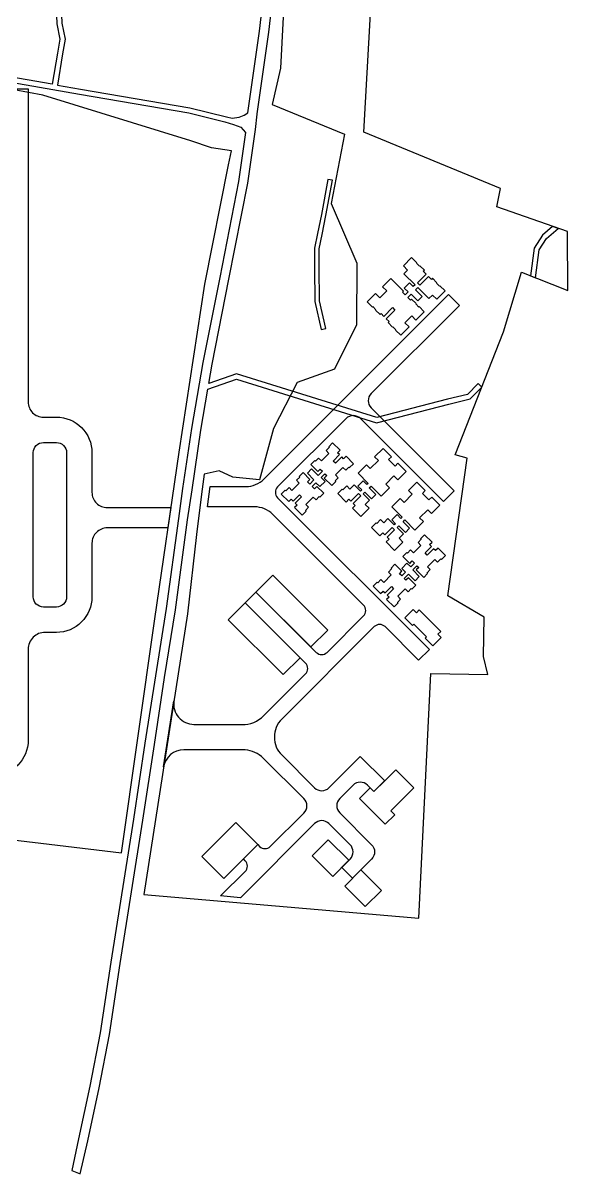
# Model space of a CAD drawing. Header units: millimetres. Extents: x 2693 to 3414, y 581 to 1636.
# Drawn here: x 3092 to 3414, y 581 to 1262 of the extents above; entities that cross this region are included whole.
import ezdxf

# ---------------------------------------------------------------- set-up
doc = ezdxf.new("R2010")
doc.units = ezdxf.units.MM
doc.linetypes.add('DASHDOTX2', pattern=[2, 1, -0.5, 0, -0.5])
doc.layers.add('Ano_Line_Property', color=10, linetype='DASHDOTX2')
doc.layers.add('Pln_Elv_Road', color=8, linetype='Continuous')
doc.layers.add('Hth_Area_Residential', color=7, linetype='Continuous', true_color=0xcec6bb)

# ---------------------------------------------------------------- blocks, each defined once
blk = doc.blocks.new('Existing')
at = {"layer": 'Ano_Line_Property', "ltscale": 30000, "const_width": 0.15}
for points in [[(3084.96, 1265.5), (3082.43, 1258.66), (3086.86, 1222.22), (3103.82, 1219.18), (3191.26, 1192.1), (3203.54, 1188.05), (3215.31, 1186.27), (3213.53, 1177.92), (3199.49, 1107.31), (3184.3, 1007.97), (3169.87, 909.38), (3150.31, 771.06), (2834.26, 808.9), (2833.88, 741.96), (2829.2, 662.23), (2763.65, 680.71), (2726.19, 833.58), (2716.07, 1012.02), (2707.71, 1111.61), (2714.55, 1176.15), (2709.49, 1235.38), (2704.17, 1343.96)], [(3298.32, 1285.11), (3293.51, 1197.28), (3374.13, 1164), (3372.1, 1152.99), (3413.86, 1138.44), (3413.99, 1103.64), (3386.66, 1114.39), (3376.03, 1079.21), (3347.42, 1006.32), (3354.51, 1004.42), (3343, 923.05), (3364.51, 910.4), (3364.26, 887.11), (3366.66, 876.48), (3333.12, 877.11), (3325.91, 732.34), (3163.42, 746.39), (3189.24, 912.29), (3194.55, 959.24), (3197.59, 983.16), (3199.13, 995.04), (3207.97, 996.83), (3216.07, 993.16), (3231.88, 991.51), (3240.11, 1021.89), (3254.03, 1049.22), (3276.05, 1057.07), (3289.09, 1083.26), (3289.34, 1119.84), (3274.15, 1155.02), (3282, 1196.02), (3239.35, 1213.61), (3244.29, 1235), (3247.32, 1295.61)]]:
    blk.add_lwpolyline(points, dxfattribs=at)
at = {"layer": 'Pln_Elv_Road'}
for points in [[(3110.9, 1291.18), (3112.04, 1261.45), (3113.94, 1252.21), (3112.42, 1243.98), (3109.38, 1225.63), (3094.58, 1228.29), (3056.49, 1234.74), (3040.67, 1238.03), (3018.77, 1241.58), (3004.47, 1243.98), (2994.48, 1246.39), (2987.14, 1249.68), (2981.44, 1253.98), (2974.23, 1261.95)], [(3055.98, 1231.83), (3094.07, 1225.38), (3125.58, 1219.68), (3190.12, 1208.67), (3211.38, 1203.36), (3216.45, 1201.84), (3220.75, 1200.32), (3223.53, 1197.03), (3219.48, 1168.18), (3208.35, 1111.36), (3198.35, 1060.99), (3191.64, 1022.01), (3186.45, 986.58), (3183.92, 968.86), (3176.71, 915.58), (3170.38, 875.72), (3164.18, 835.98), (3157.35, 791.06), (3144.06, 706.4), (3137.73, 664.51), (3131.66, 633.12), (3124.95, 601.87), (3120.9, 583.14), (3125.96, 581.11), (3130.39, 600.73), (3137.22, 631.99), (3143.17, 663.62), (3149.63, 705.64), (3162.91, 790.3), (3169.75, 835.1), (3175.82, 874.84), (3182.28, 914.82), (3189.36, 968.1), (3192.02, 985.69), (3197.21, 1021.13), (3201.26, 1045.3), (3218.34, 1051.12), (3300.98, 1025.3), (3301.87, 1025.56), (3343.75, 1036.44), (3356.41, 1039.48), (3363.24, 1046.56), (3360.98, 1048.7), (3354.76, 1042.13), (3343, 1039.35), (3301.11, 1028.47), (3218.22, 1054.28), (3201.89, 1048.71), (3203.92, 1059.98), (3213.79, 1110.34), (3225.05, 1167.17), (3229.48, 1198.8), (3230.49, 1207.91), (3230.49, 1208.04), (3237.45, 1256.38), (3243.27, 1307.51)], [(3113.94, 1291.06), (3115.08, 1261.83), (3116.98, 1252.21), (3115.46, 1243.6), (3112.42, 1225.13), (3126.09, 1222.72), (3190.76, 1211.71), (3212.4, 1206.4), (3215.69, 1205.64), (3219.86, 1206.14), (3222.77, 1207.28), (3224.92, 1208.8), (3231.88, 1257.02), (3237.71, 1308.14)]]:
    blk.add_lwpolyline(points, dxfattribs=at)
for points in [[(3274.91, 1168.81), (3272.25, 1169.32), (3268.58, 1148.56), (3266.18, 1137.43), (3264.41, 1128.69), (3264.41, 1117.05), (3264.66, 1097.06), (3268.33, 1080.61), (3270.99, 1081.11), (3267.32, 1097.44), (3267.07, 1117.18), (3267.07, 1128.31), (3268.84, 1136.79), (3271.11, 1148.06)], [(3394.88, 1111.1), (3397.16, 1127.68), (3401.46, 1134.39), (3408.3, 1140.34), (3405, 1141.48), (3399.06, 1136.41), (3394.25, 1128.69), (3391.97, 1112.24)]]:
    blk.add_lwpolyline(points, close=True, dxfattribs=at)
blk = doc.blocks.new('Site')
at = {"layer": 'Ano_Line_Property', "ltscale": 30000, "const_width": 0.15}
for points in [[(3085.02, 1265.56), (3082.49, 1258.72), (3086.92, 1222.28), (3103.88, 1219.24), (3191.32, 1192.16), (3203.6, 1188.11), (3215.37, 1186.34), (3213.6, 1177.98), (3199.55, 1107.37), (3184.36, 1008.03), (3169.94, 909.44), (3150.38, 771.12), (2834.33, 808.96), (2833.95, 742.02), (2829.26, 662.29), (2763.71, 680.77), (2726.25, 833.64), (2716.13, 1012.08), (2707.78, 1111.67), (2714.61, 1176.21), (2709.55, 1235.44), (2704.23, 1344.02)], [(3298.39, 1285.17), (3293.58, 1197.35), (3374.19, 1164.06), (3372.16, 1153.05), (3413.93, 1138.5), (3414.05, 1103.7), (3386.72, 1114.45), (3376.09, 1079.27), (3347.49, 1006.38), (3354.57, 1004.48), (3343.06, 923.11), (3364.57, 910.46), (3364.32, 887.17), (3366.72, 876.54), (3333.19, 877.17), (3325.97, 732.4), (3163.48, 746.45), (3189.3, 912.35), (3194.61, 959.3), (3197.65, 983.22), (3199.19, 995.1), (3208.03, 996.89), (3216.13, 993.22), (3231.95, 991.57), (3240.17, 1021.95), (3254.09, 1049.28), (3276.11, 1057.13), (3289.15, 1083.32), (3289.4, 1119.9), (3274.21, 1155.08), (3282.06, 1196.08), (3239.41, 1213.67), (3244.35, 1235.06), (3247.39, 1295.67)]]:
    blk.add_lwpolyline(points, dxfattribs=at)
blk.add_blockref('Existing', (0, 0))

msp = doc.modelspace()

# ---------------------------------------------------------------- linework, layer by layer
for points in [[(2704.23, 1344.02), (2709.55, 1235.44), (2714.61, 1176.21), (2707.78, 1111.67), (2716.13, 1012.08), (2726.25, 833.64), (2763.71, 680.77), (2829.26, 662.29), (2833.95, 742.02), (2834.33, 808.96), (3150.38, 771.12), (3169.94, 909.44), (3184.36, 1008.03), (3199.55, 1107.37), (3213.6, 1177.98), (3215.37, 1186.34), (3203.6, 1188.11), (3191.32, 1192.16), (3103.88, 1219.24), (3086.92, 1222.28), (3082.49, 1258.72), (3085.02, 1265.56)], [(3247.39, 1295.67), (3244.35, 1235.06), (3239.41, 1213.67), (3282.06, 1196.08), (3274.21, 1155.08), (3289.4, 1119.9), (3289.15, 1083.32), (3276.11, 1057.13), (3254.09, 1049.28), (3240.17, 1021.95), (3231.95, 991.57), (3216.13, 993.22), (3208.03, 996.89), (3199.19, 995.1), (3197.65, 983.22), (3194.61, 959.3), (3189.3, 912.35), (3163.48, 746.45), (3325.97, 732.4), (3333.19, 877.17), (3366.72, 876.54), (3364.32, 887.17), (3364.57, 910.46), (3343.06, 923.11), (3354.57, 1004.48), (3347.49, 1006.38), (3376.09, 1079.27), (3386.72, 1114.45), (3414.05, 1103.7), (3413.93, 1138.5), (3372.16, 1153.05), (3374.19, 1164.06), (3293.58, 1197.35), (3298.39, 1285.17)]]:
    msp.add_lwpolyline(points)
at = {"linetype": 'ByBlock'}
for points in [[(3324.43, 1095.89), (3321.74, 1098.58), (3321.14, 1097.98), (3319.58, 1099.53), (3321.55, 1101.49), (3325.44, 1097.6), (3325.54, 1097.71), (3327.95, 1100.11), (3324.06, 1104), (3325.42, 1105.37), (3331.96, 1098.82), (3334.08, 1100.95), (3336.59, 1098.44), (3341.51, 1103.35), (3338.5, 1106.36), (3338.29, 1106.14), (3336.48, 1107.95), (3336.7, 1108.16), (3334.01, 1110.85), (3333.41, 1110.24), (3331.75, 1111.91), (3326.59, 1106.74), (3325.17, 1108.16), (3330.33, 1113.32), (3328.67, 1114.98), (3329.27, 1115.58), (3326.58, 1118.27), (3326.37, 1118.06), (3324.57, 1119.86), (3324.78, 1120.07), (3321.78, 1123.08), (3316.86, 1118.16), (3319.37, 1115.65), (3317.25, 1113.53), (3323.79, 1106.99), (3322.73, 1105.93), (3320.5, 1108.16), (3317.39, 1105.05), (3319.62, 1102.82), (3317.96, 1101.16), (3316.4, 1102.71), (3317, 1103.31), (3309.51, 1110.81), (3304.59, 1105.89), (3307.1, 1103.38), (3303, 1099.28), (3300.49, 1101.79), (3295.58, 1096.88), (3298.58, 1093.87), (3298.8, 1094.09), (3300.6, 1092.28), (3300.39, 1092.07), (3303.07, 1089.38), (3303.68, 1089.98), (3305.34, 1088.32), (3310.5, 1093.49), (3311.91, 1092.07), (3306.75, 1086.91), (3308.41, 1085.25), (3307.81, 1084.65), (3310.5, 1081.96), (3310.71, 1082.17), (3312.51, 1080.37), (3312.3, 1080.16), (3315.31, 1077.15), (3320.22, 1082.07), (3317.71, 1084.58), (3321.81, 1088.68), (3324.32, 1086.17), (3329.24, 1091.08), (3326.23, 1094.09), (3326.02, 1093.87), (3324.22, 1095.68)], [(3287.42, 1001.2), (3283.01, 1005.6), (3281.56, 1004.15), (3280.43, 1005.28), (3276.69, 1001.53), (3275.41, 1002.8), (3279.16, 1006.55), (3278.03, 1007.68), (3279.48, 1009.13), (3275.08, 1013.53), (3272.74, 1011.2), (3273.11, 1010.83), (3271.21, 1008.92), (3272.87, 1007.26), (3268.48, 1002.87), (3266.82, 1004.54), (3264.91, 1002.63), (3264.54, 1003), (3262.21, 1000.66), (3266.29, 996.58), (3267.74, 998.03), (3269.08, 996.69), (3266.57, 994.18), (3262.68, 998.07), (3260.17, 995.56), (3264.06, 991.67), (3261.55, 989.16), (3260.21, 990.5), (3261.66, 991.95), (3257.58, 996.03), (3255.24, 993.7), (3255.61, 993.33), (3253.7, 991.42), (3255.37, 989.76), (3250.98, 985.37), (3249.32, 987.04), (3247.41, 985.13), (3247.04, 985.5), (3244.71, 983.16), (3249.11, 978.76), (3250.56, 980.21), (3251.69, 979.08), (3255.44, 982.83), (3256.71, 981.56), (3252.96, 977.81), (3254.09, 976.68), (3252.64, 975.23), (3257.05, 970.82), (3259.38, 973.16), (3259.01, 973.53), (3260.92, 975.44), (3259.26, 977.1), (3263.64, 981.48), (3265.3, 979.82), (3267.21, 981.73), (3267.58, 981.36), (3269.91, 983.69), (3265.83, 987.78), (3264.38, 986.33), (3263.04, 987.67), (3265.25, 989.88), (3267.48, 987.65), (3270.59, 990.77), (3268.36, 992.99), (3270.57, 995.2), (3271.59, 994.18), (3270.14, 992.73), (3274.55, 988.33), (3276.88, 990.66), (3276.51, 991.03), (3278.42, 992.94), (3276.76, 994.6), (3281.14, 998.99), (3282.8, 997.32), (3284.71, 999.23), (3285.08, 998.86)], [(3311.26, 993.97), (3313.51, 991.72), (3318.46, 996.67), (3313.65, 1001.48), (3311.95, 999.78), (3308.12, 1003.62), (3309.81, 1005.31), (3304.85, 1010.28), (3299.9, 1005.33), (3302.14, 1003.09), (3297.33, 998.28), (3295.09, 1000.52), (3290.14, 995.57), (3296.13, 989.58), (3295.37, 988.82), (3293.14, 991.05), (3290.03, 987.94), (3292.26, 985.71), (3291.53, 984.98), (3287.79, 988.73), (3285.28, 986.22), (3283.4, 988.1), (3281.14, 985.83), (3280.77, 986.2), (3278.08, 983.52), (3283.05, 978.55), (3284.75, 980.25), (3285.88, 979.12), (3290.3, 983.54), (3291.71, 982.12), (3287.29, 977.7), (3288.42, 976.57), (3286.73, 974.87), (3291.69, 969.91), (3296.64, 974.86), (3294.4, 977.1), (3296.91, 979.61), (3293.16, 983.36), (3294.19, 984.38), (3298.08, 980.49), (3300.59, 983), (3296.7, 986.89), (3297.76, 987.95), (3303.75, 981.96), (3308.7, 986.91), (3306.45, 989.16)], [(3338.43, 976.69), (3333.62, 981.5), (3331.93, 979.81), (3328.09, 983.64), (3329.79, 985.34), (3324.82, 990.31), (3319.87, 985.36), (3322.12, 983.11), (3317.31, 978.3), (3315.06, 980.55), (3310.11, 975.6), (3316.11, 969.61), (3315.35, 968.85), (3313.12, 971.07), (3310.01, 967.96), (3312.23, 965.73), (3311.51, 965.01), (3307.76, 968.76), (3305.25, 966.25), (3303.38, 968.12), (3301.12, 965.86), (3300.74, 966.23), (3298.06, 963.54), (3303.02, 958.57), (3304.72, 960.27), (3305.85, 959.14), (3310.27, 963.56), (3311.69, 962.15), (3307.27, 957.73), (3308.4, 956.59), (3306.7, 954.9), (3311.67, 949.93), (3316.62, 954.88), (3314.37, 957.12), (3316.88, 959.63), (3313.14, 963.38), (3314.16, 964.41), (3318.05, 960.52), (3320.56, 963.03), (3316.67, 966.92), (3317.73, 967.98), (3323.73, 961.99), (3328.68, 966.94), (3326.43, 969.18), (3331.24, 973.99), (3333.48, 971.74)], [(3341.76, 946.85), (3337.35, 951.26), (3335.91, 949.81), (3334.77, 950.94), (3331.03, 947.19), (3329.75, 948.46), (3333.5, 952.21), (3332.37, 953.34), (3333.82, 954.79), (3329.42, 959.19), (3327.08, 956.86), (3327.46, 956.49), (3325.55, 954.58), (3327.21, 952.92), (3322.82, 948.53), (3321.16, 950.2), (3319.25, 948.29), (3318.88, 948.66), (3316.55, 946.32), (3320.63, 942.24), (3322.08, 943.69), (3323.42, 942.35), (3321.22, 940.14), (3318.99, 942.36), (3315.88, 939.25), (3318.1, 937.03), (3315.89, 934.82), (3314.55, 936.16), (3316, 937.61), (3311.92, 941.69), (3309.58, 939.36), (3309.95, 938.99), (3308.05, 937.08), (3309.71, 935.42), (3305.32, 931.03), (3303.66, 932.69), (3301.75, 930.79), (3301.38, 931.16), (3299.05, 928.82), (3303.45, 924.42), (3304.9, 925.87), (3306.03, 924.74), (3309.78, 928.49), (3311.05, 927.21), (3307.3, 923.47), (3308.43, 922.34), (3306.98, 920.89), (3311.39, 916.48), (3313.72, 918.82), (3313.35, 919.19), (3315.26, 921.1), (3313.6, 922.76), (3317.98, 927.14), (3319.64, 925.48), (3321.55, 927.39), (3321.92, 927.02), (3324.26, 929.35), (3319.85, 933.75), (3318.4, 932.31), (3317.38, 933.33), (3319.89, 935.84), (3323.78, 931.95), (3326.29, 934.46), (3322.4, 938.35), (3324.91, 940.86), (3325.94, 939.84), (3324.49, 938.39), (3328.89, 933.98), (3331.22, 936.32), (3330.85, 936.69), (3332.76, 938.6), (3331.1, 940.26), (3335.48, 944.64), (3337.14, 942.98), (3339.05, 944.89), (3339.42, 944.52)], [(3239.77, 935.23), (3229.79, 925.26), (3262.21, 892.83), (3272.19, 902.81)], [(3223.43, 918.89), (3213.45, 908.91), (3245.87, 876.49), (3255.85, 886.47)], [(3326.27, 914.75), (3324.57, 913.05), (3322.63, 915), (3317.75, 910.12), (3322.35, 905.52), (3323.05, 906.23), (3330.46, 898.82), (3329.76, 898.11), (3334.35, 893.52), (3339.23, 898.4), (3337.29, 900.34), (3338.99, 902.04)], [(3323.08, 809.4), (3312.34, 820.15), (3299.47, 807.29), (3297.2, 809.55), (3290.91, 803.25), (3306.18, 787.98), (3311.77, 793.56), (3309.51, 795.83)], [(3217.85, 788.9), (3197.81, 768.86), (3210.81, 755.86), (3230.85, 775.91)], [(3272.51, 778.8), (3262.98, 769.24), (3275.14, 757.08), (3284.69, 766.62)], [(3291.75, 760.99), (3282.22, 751.43), (3294.38, 739.26), (3303.93, 748.81)]]:
    msp.add_lwpolyline(points, close=True, dxfattribs=at)
at = {"layer": 'Hth_Area_Residential', "linetype": 'ByBlock'}
msp.add_line((3305.84, 813.65), (3299.47, 807.29), dxfattribs=at)
at = {"layer": 'Pln_Elv_Road'}
for points in [[(2791.19, 816.74, -0.414214), (2770.19, 837.74), (2770.19, 1107.79, -0.414214), (2791.19, 1128.79), (3074.19, 1128.79, 0.414214), (3083.19, 1137.79), (3083.19, 1222.82), (3095.19, 1222.82), (3095.19, 1037.74, 0.414214), (3104.19, 1028.74), (3111.87, 1028.74, -0.414214), (3132.87, 1007.74), (3132.87, 984.24, 0.414214), (3141.87, 975.24), (3179.51, 975.24), (3177.76, 963.24), (3141.87, 963.24, 0.414214), (3132.87, 954.24), (3132.87, 922.44, -0.414214), (3111.87, 901.44), (3105.19, 901.44, 0.414214), (3095.19, 891.44), (3095.19, 837.74, -0.414214), (3074.19, 816.74)], [(3104.19, 1013.74), (3111.87, 1013.74, -0.414214), (3117.87, 1007.74), (3117.87, 922.44, -0.414214), (3111.87, 916.44), (3104.19, 916.44, -0.414214), (3098.19, 922.44), (3098.19, 1007.74, -0.414214)]]:
    msp.add_lwpolyline(points, format="xyb", close=True, dxfattribs=at)
at = {"layer": 'Pln_Elv_Road', "linetype": 'ByBlock'}
msp.add_lwpolyline([(3181.29, 860.87, 0.460185), (3193.15, 847.02), (3221.54, 847.02, 0.213549), (3234.27, 852.1), (3259.06, 876.89, 0.414214), (3259.06, 883.25), (3223.43, 918.89), (3229.79, 925.26), (3265.43, 889.62, 0.414214), (3271.79, 889.62), (3293.36, 911.18, 0.414214), (3293.36, 917.54), (3239.62, 971.28, 0.198912), (3229.01, 975.68), (3201.23, 975.68), (3202.77, 987.68), (3223.86, 987.68, 0.198915), (3234.47, 992.07), (3343.63, 1101.23), (3349.99, 1094.86), (3297.86, 1042.73, 0.414214), (3297.86, 1034.24), (3346.92, 985.18), (3340.55, 978.82), (3291.49, 1027.88, 0.414214), (3283.01, 1027.88), (3242.56, 987.43, 0.414214), (3242.56, 981.07), (3332.23, 891.4), (3325.87, 885.03), (3306.08, 904.82, 0.414214), (3299.72, 904.82), (3245.03, 850.13, 0.414214), (3245.03, 828.92), (3264.4, 809.55, 0.414214), (3272.88, 809.55), (3291.41, 828.08), (3305.84, 813.65), (3299.47, 807.29), (3295.65, 811.11, 0.414214), (3287.17, 811.11), (3279.25, 803.19, 0.414214), (3279.25, 794.7), (3298.09, 775.86, -0.412849), (3298.11, 767.4), (3286.88, 756.08), (3280.5, 762.47), (3285.4, 767.33, 0.414214), (3285.4, 775.82), (3272.88, 788.34, 0.414214), (3264.4, 788.34), (3220.58, 744.52), (3208.87, 745.53), (3223.4, 760.01, 0.414214), (3223.41, 766.37), (3222.35, 767.44), (3230.85, 775.91), (3231.91, 774.84, 0.414214), (3238.27, 774.83), (3258.12, 794.6, 0.414745), (3258.12, 803.1), (3234.09, 827.13, 0.159915), (3223.49, 831.98), (3187.09, 832.01, 0.369942), (3175.22, 821.86)], format="xyb", close=True, dxfattribs=at)

# ---------------------------------------------------------------- block references
msp.add_blockref('Site', (0, 0))

doc.saveas('drawing.dxf')
